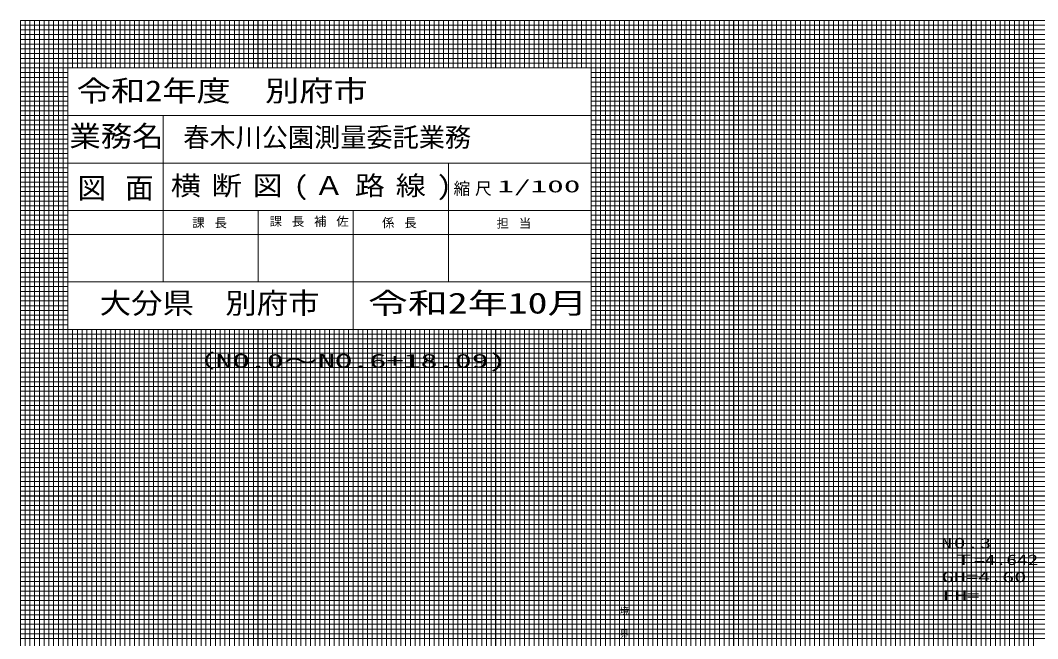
# Model space of a CAD drawing. Units: millimetres on the paper. Extents: x -400 to 400, y -1955 to 275.
# Drawn here: x -400.5 to -186.6, y 145 to 275 of the extents above; entities that cross this region are included whole.
import ezdxf
from ezdxf.enums import TextEntityAlignment as Align

# ---------------------------------------------------------------- set-up
doc = ezdxf.new("R2010")
doc.units = ezdxf.units.MM
doc.layers.add('0-0', color=7, linetype='Continuous')
doc.layers.add('0-2_レイヤ7', color=7, linetype='Continuous')
doc.layers.add('0-1_レイヤ1', color=7, linetype='Continuous', lineweight=13)
doc.styles.add('@ＭＳ ゴシック', font='')
doc.styles.add('ＭＳ ゴシック', font='')
doc.styles.get('@ＭＳ ゴシック').set_extended_font_data('@MS Gothic')
doc.styles.get('ＭＳ ゴシック').set_extended_font_data('MS Gothic')

# ---------------------------------------------------------------- blocks, each defined once
blk = doc.blocks.new('EVOBLK_2011051147_61')
at = {"layer": '0-1_レイヤ1'}
blk.add_lwpolyline([(20, 22), (820, 22), (820, 572), (20, 572)], close=True, dxfattribs=at)
blk = doc.blocks.new('EVOBLK_2011051147_62')
at = {"layer": '0-1_レイヤ1', "color": 131}
for p, q in [((21, 22), (21, 572)), ((22, 22), (22, 572)), ((23, 22), (23, 572)), ((24, 22), (24, 572)), ((25, 22), (25, 572)), ((26, 22), (26, 572)), ((27, 22), (27, 572)), ((28, 22), (28, 572)), ((29, 22), (29, 572)), ((31, 562), (31, 572)), ((32, 562), (32, 572)), ((33, 562), (33, 572)), ((34, 562), (34, 572)), ((35, 562), (35, 572)), ((36, 562), (36, 572)), ((37, 562), (37, 572)), ((38, 562), (38, 572)), ((39, 562), (39, 572)), ((41, 562), (41, 572)), ((42, 562), (42, 572)), ((43, 562), (43, 572)), ((44, 562), (44, 572)), ((45, 562), (45, 572)), ((46, 562), (46, 572)), ((47, 562), (47, 572)), ((48, 562), (48, 572)), ((49, 562), (49, 572)), ((51, 562), (51, 572)), ((52, 562), (52, 572)), ((53, 562), (53, 572)), ((54, 562), (54, 572)), ((55, 562), (55, 572)), ((56, 562), (56, 572)), ((57, 562), (57, 572)), ((58, 562), (58, 572)), ((59, 562), (59, 572)), ((61, 562), (61, 572)), ((62, 562), (62, 572)), ((63, 562), (63, 572)), ((64, 562), (64, 572)), ((65, 562), (65, 572)), ((66, 562), (66, 572)), ((67, 562), (67, 572)), ((68, 562), (68, 572)), ((69, 562), (69, 572)), ((71, 562), (71, 572)), ((72, 562), (72, 572)), ((73, 562), (73, 572)), ((74, 562), (74, 572)), ((75, 562), (75, 572)), ((76, 562), (76, 572)), ((77, 562), (77, 572)), ((78, 562), (78, 572)), ((79, 562), (79, 572)), ((81, 562), (81, 572)), ((82, 562), (82, 572)), ((83, 562), (83, 572)), ((84, 562), (84, 572)), ((85, 562), (85, 572)), ((86, 562), (86, 572)), ((87, 562), (87, 572)), ((88, 562), (88, 572)), ((89, 562), (89, 572)), ((91, 562), (91, 572)), ((92, 562), (92, 572)), ((93, 562), (93, 572)), ((94, 562), (94, 572)), ((95, 562), (95, 572)), ((96, 562), (96, 572)), ((97, 562), (97, 572)), ((98, 562), (98, 572)), ((99, 562), (99, 572)), ((101, 562), (101, 572)), ((102, 562), (102, 572)), ((103, 562), (103, 572)), ((104, 562), (104, 572)), ((105, 562), (105, 572)), ((106, 562), (106, 572)), ((107, 562), (107, 572)), ((108, 562), (108, 572)), ((109, 562), (109, 572)), ((111, 562), (111, 572)), ((112, 562), (112, 572)), ((113, 562), (113, 572)), ((114, 562), (114, 572)), ((115, 562), (115, 572)), ((116, 562), (116, 572)), ((117, 562), (117, 572)), ((118, 562), (118, 572)), ((119, 562), (119, 572)), ((121, 562), (121, 572)), ((122, 562), (122, 572)), ((123, 562), (123, 572)), ((124, 562), (124, 572)), ((125, 562), (125, 572)), ((126, 562), (126, 572)), ((127, 562), (127, 572)), ((128, 562), (128, 572)), ((129, 562), (129, 572)), ((131, 562), (131, 572)), ((132, 562), (132, 572)), ((133, 562), (133, 572)), ((134, 562), (134, 572)), ((135, 562), (135, 572)), ((136, 562), (136, 572)), ((137, 562), (137, 572)), ((138, 562), (138, 572)), ((139, 562), (139, 572)), ((141, 22), (141, 572)), ((142, 22), (142, 572)), ((143, 22), (143, 572)), ((144, 22), (144, 572)), ((145, 22), (145, 572)), ((146, 22), (146, 572)), ((147, 22), (147, 572)), ((148, 22), (148, 572)), ((149, 22), (149, 572)), ((151, 22), (151, 572)), ((152, 22), (152, 572)), ((153, 22), (153, 572)), ((154, 22), (154, 572)), ((155, 22), (155, 572)), ((156, 22), (156, 572)), ((157, 22), (157, 572)), ((158, 22), (158, 572)), ((159, 22), (159, 572)), ((161, 22), (161, 572)), ((162, 22), (162, 572)), ((163, 22), (163, 572)), ((164, 22), (164, 572)), ((165, 22), (165, 572)), ((166, 22), (166, 572)), ((167, 22), (167, 572)), ((168, 22), (168, 572)), ((169, 22), (169, 572)), ((171, 22), (171, 572)), ((172, 22), (172, 572)), ((173, 22), (173, 572)), ((174, 22), (174, 572)), ((175, 22), (175, 572)), ((176, 22), (176, 572)), ((177, 22), (177, 572)), ((178, 22), (178, 572)), ((179, 22), (179, 572)), ((181, 22), (181, 572)), ((182, 22), (182, 572)), ((183, 22), (183, 572)), ((184, 22), (184, 572)), ((185, 22), (185, 572)), ((186, 22), (186, 572)), ((187, 22), (187, 572)), ((188, 22), (188, 572)), ((189, 22), (189, 572)), ((191, 22), (191, 572)), ((192, 22), (192, 572)), ((193, 22), (193, 572)), ((194, 22), (194, 572)), ((195, 22), (195, 572)), ((196, 22), (196, 572)), ((197, 22), (197, 572)), ((198, 22), (198, 572)), ((199, 22), (199, 572)), ((201, 22), (201, 572)), ((202, 22), (202, 572)), ((203, 22), (203, 572)), ((204, 22), (204, 572)), ((205, 22), (205, 572)), ((206, 22), (206, 572)), ((207, 22), (207, 572)), ((208, 22), (208, 572)), ((209, 22), (209, 572)), ((211, 22), (211, 572)), ((212, 22), (212, 572)), ((213, 22), (213, 572)), ((214, 22), (214, 572)), ((215, 22), (215, 572)), ((216, 22), (216, 572)), ((217, 22), (217, 572)), ((218, 22), (218, 572)), ((219, 22), (219, 572)), ((221, 22), (221, 572)), ((222, 22), (222, 572)), ((223, 22), (223, 572)), ((224, 22), (224, 572)), ((225, 22), (225, 572)), ((226, 22), (226, 572)), ((227, 22), (227, 572)), ((228, 22), (228, 572)), ((229, 22), (229, 572)), ((231, 22), (231, 572)), ((232, 22), (232, 572)), ((233, 22), (233, 572)), ((20, 571), (820, 571)), ((20, 570), (820, 570)), ((20, 569), (820, 569)), ((20, 568), (820, 568)), ((20, 567), (820, 567)), ((20, 566), (820, 566)), ((20, 565), (820, 565)), ((20, 564), (820, 564)), ((20, 563), (820, 563)), ((20, 561), (30, 561)), ((140, 561), (820, 561)), ((20, 560), (30, 560)), ((20, 559), (30, 559)), ((140, 560), (820, 560)), ((140, 559), (820, 559)), ((20, 558), (30, 558)), ((20, 557), (30, 557)), ((140, 558), (820, 558)), ((140, 557), (820, 557)), ((20, 556), (30, 556)), ((20, 555), (30, 555)), ((20, 554), (30, 554)), ((140, 556), (820, 556)), ((140, 555), (820, 555)), ((140, 554), (820, 554)), ((20, 553), (30, 553)), ((140, 553), (820, 553)), ((20, 551), (30, 551)), ((20, 550), (30, 550)), ((140, 551), (820, 551)), ((140, 550), (820, 550)), ((20, 549), (30, 549)), ((20, 548), (30, 548)), ((140, 549), (820, 549)), ((140, 548), (820, 548)), ((20, 547), (30, 547)), ((20, 546), (30, 546)), ((140, 547), (820, 547)), ((140, 546), (820, 546)), ((20, 545), (30, 545)), ((20, 544), (30, 544)), ((140, 545), (820, 545)), ((140, 544), (820, 544)), ((20, 543), (30, 543)), ((140, 543), (820, 543)), ((20, 541), (30, 541)), ((20, 540), (30, 540)), ((140, 541), (820, 541)), ((140, 540), (820, 540)), ((20, 539), (30, 539)), ((20, 538), (30, 538)), ((20, 537), (30, 537)), ((140, 539), (820, 539)), ((140, 538), (820, 538)), ((140, 537), (820, 537)), ((20, 536), (30, 536)), ((20, 535), (30, 535)), ((140, 536), (820, 536)), ((140, 535), (820, 535)), ((20, 534), (30, 534)), ((20, 533), (30, 533)), ((140, 534), (820, 534)), ((140, 533), (820, 533)), ((20, 531), (30, 531)), ((140, 531), (820, 531)), ((20, 530), (30, 530)), ((20, 529), (30, 529)), ((140, 530), (820, 530)), ((140, 529), (820, 529)), ((20, 528), (30, 528)), ((20, 527), (30, 527)), ((140, 528), (820, 528)), ((140, 527), (820, 527)), ((20, 526), (30, 526)), ((20, 525), (30, 525)), ((140, 526), (820, 526)), ((140, 525), (820, 525)), ((20, 524), (30, 524)), ((20, 523), (30, 523)), ((140, 524), (820, 524)), ((140, 523), (820, 523)), ((20, 521), (30, 521)), ((20, 520), (30, 520)), ((140, 521), (820, 521)), ((140, 520), (820, 520)), ((20, 519), (30, 519)), ((20, 518), (30, 518)), ((140, 519), (820, 519)), ((140, 518), (820, 518)), ((20, 517), (30, 517)), ((20, 516), (30, 516)), ((140, 517), (820, 517)), ((140, 516), (820, 516)), ((20, 515), (30, 515)), ((20, 514), (30, 514)), ((140, 515), (820, 515)), ((140, 514), (820, 514)), ((20, 513), (30, 513)), ((140, 513), (820, 513)), ((20, 511), (30, 511)), ((20, 510), (30, 510)), ((140, 511), (820, 511)), ((140, 510), (820, 510)), ((20, 509), (30, 509)), ((20, 508), (30, 508)), ((20, 507), (30, 507)), ((31, 22), (31, 507)), ((32, 22), (32, 507)), ((33, 22), (33, 507)), ((34, 22), (34, 507)), ((35, 22), (35, 507)), ((36, 22), (36, 507)), ((37, 22), (37, 507)), ((38, 22), (38, 507)), ((39, 22), (39, 507)), ((41, 22), (41, 507)), ((42, 22), (42, 507)), ((43, 22), (43, 507)), ((44, 22), (44, 507)), ((45, 22), (45, 507)), ((46, 22), (46, 507)), ((47, 22), (47, 507)), ((48, 22), (48, 507)), ((49, 22), (49, 507)), ((51, 22), (51, 507)), ((52, 22), (52, 507)), ((53, 22), (53, 507)), ((54, 22), (54, 507)), ((55, 22), (55, 507)), ((56, 22), (56, 507)), ((57, 22), (57, 507)), ((58, 22), (58, 507)), ((59, 22), (59, 507)), ((61, 22), (61, 507)), ((62, 22), (62, 507)), ((63, 22), (63, 507)), ((64, 22), (64, 507)), ((65, 22), (65, 507)), ((66, 22), (66, 507)), ((67, 22), (67, 507)), ((68, 22), (68, 507)), ((69, 22), (69, 507)), ((71, 22), (71, 507)), ((72, 22), (72, 507)), ((73, 22), (73, 507)), ((74, 22), (74, 507)), ((75, 22), (75, 507)), ((76, 22), (76, 507)), ((77, 22), (77, 507)), ((78, 22), (78, 507)), ((79, 22), (79, 507)), ((81, 22), (81, 507)), ((82, 22), (82, 507)), ((83, 22), (83, 507)), ((84, 22), (84, 507)), ((85, 22), (85, 507)), ((86, 22), (86, 507)), ((87, 22), (87, 507)), ((88, 22), (88, 507)), ((89, 22), (89, 507)), ((91, 22), (91, 507)), ((92, 22), (92, 507)), ((93, 22), (93, 507)), ((94, 22), (94, 507)), ((95, 22), (95, 507)), ((96, 22), (96, 507)), ((97, 22), (97, 507)), ((98, 22), (98, 507)), ((99, 22), (99, 507)), ((101, 22), (101, 507)), ((102, 22), (102, 507)), ((103, 22), (103, 507)), ((104, 22), (104, 507)), ((105, 22), (105, 507)), ((106, 22), (106, 507)), ((107, 22), (107, 507)), ((108, 22), (108, 507)), ((109, 22), (109, 507)), ((111, 22), (111, 507)), ((112, 22), (112, 507)), ((113, 22), (113, 507)), ((114, 22), (114, 507)), ((115, 22), (115, 507)), ((116, 22), (116, 507)), ((117, 22), (117, 507)), ((118, 22), (118, 507)), ((119, 22), (119, 507)), ((121, 22), (121, 507)), ((122, 22), (122, 507)), ((123, 22), (123, 507)), ((124, 22), (124, 507)), ((125, 22), (125, 507)), ((126, 22), (126, 507)), ((127, 22), (127, 507)), ((128, 22), (128, 507)), ((129, 22), (129, 507)), ((131, 22), (131, 507)), ((132, 22), (132, 507)), ((133, 22), (133, 507)), ((134, 22), (134, 507)), ((135, 22), (135, 507)), ((136, 22), (136, 507)), ((137, 22), (137, 507)), ((138, 22), (138, 507)), ((139, 22), (139, 507)), ((140, 509), (820, 509)), ((140, 508), (820, 508)), ((140, 507), (820, 507)), ((20, 506), (820, 506)), ((20, 505), (820, 505)), ((20, 504), (820, 504)), ((20, 503), (820, 503)), ((20, 501), (820, 501)), ((20, 500), (820, 500)), ((20, 499), (820, 499)), ((20, 498), (820, 498)), ((20, 497), (820, 497)), ((20, 496), (820, 496)), ((20, 495), (820, 495)), ((20, 494), (820, 494)), ((20, 493), (820, 493)), ((20, 491), (820, 491)), ((20, 490), (820, 490)), ((20, 489), (820, 489)), ((20, 488), (820, 488)), ((20, 487), (820, 487)), ((20, 486), (820, 486)), ((20, 485), (820, 485)), ((20, 484), (820, 484)), ((20, 483), (820, 483)), ((20, 481), (820, 481)), ((20, 480), (820, 480)), ((20, 479), (820, 479)), ((20, 478), (820, 478)), ((20, 477), (820, 477)), ((20, 476), (820, 476)), ((20, 475), (820, 475)), ((20, 474), (820, 474)), ((20, 473), (820, 473)), ((20, 471), (820, 471)), ((20, 470), (820, 470)), ((20, 469), (820, 469)), ((20, 468), (820, 468)), ((20, 467), (820, 467)), ((20, 466), (820, 466)), ((20, 465), (820, 465)), ((20, 464), (820, 464)), ((20, 463), (820, 463)), ((20, 461), (820, 461)), ((20, 460), (820, 460)), ((20, 459), (820, 459)), ((20, 458), (820, 458)), ((20, 457), (820, 457)), ((20, 456), (820, 456)), ((20, 455), (820, 455)), ((20, 454), (820, 454)), ((20, 453), (820, 453)), ((20, 451), (820, 451)), ((20, 450), (820, 450)), ((20, 449), (820, 449)), ((20, 448), (820, 448)), ((20, 447), (820, 447)), ((20, 446), (820, 446)), ((20, 445), (820, 445)), ((20, 444), (820, 444)), ((20, 443), (820, 443))]:
    blk.add_line(p, q, dxfattribs=at)
at = {"layer": '0-1_レイヤ1', "color": 131, "lineweight": 18}
for p, q in [((30, 562), (30, 572)), ((40, 562), (40, 572)), ((50, 562), (50, 572)), ((60, 562), (60, 572)), ((80, 562), (80, 572)), ((90, 562), (90, 572)), ((100, 562), (100, 572)), ((110, 562), (110, 572)), ((130, 562), (130, 572)), ((140, 562), (140, 572)), ((150, 22), (150, 572)), ((160, 22), (160, 572)), ((180, 22), (180, 572)), ((190, 22), (190, 572)), ((200, 22), (200, 572)), ((210, 22), (210, 572)), ((230, 22), (230, 572)), ((20, 562), (30, 562)), ((140, 562), (820, 562)), ((20, 552), (30, 552)), ((140, 552), (820, 552)), ((20, 542), (30, 542)), ((140, 542), (820, 542)), ((20, 532), (30, 532)), ((140, 532), (820, 532)), ((20, 512), (30, 512)), ((140, 512), (820, 512)), ((30, 22), (30, 507)), ((40, 22), (40, 507)), ((50, 22), (50, 507)), ((60, 22), (60, 507)), ((80, 22), (80, 507)), ((90, 22), (90, 507)), ((100, 22), (100, 507)), ((110, 22), (110, 507)), ((130, 22), (130, 507)), ((140, 22), (140, 507)), ((20, 502), (820, 502)), ((20, 492), (820, 492)), ((20, 482), (820, 482)), ((20, 462), (820, 462)), ((20, 452), (820, 452)), ((20, 442), (820, 442))]:
    blk.add_line(p, q, dxfattribs=at)
at = {"layer": '0-1_レイヤ1', "color": 4, "lineweight": 25}
for p, q in [((70, 562), (70, 572)), ((120, 562), (120, 572)), ((170, 22), (170, 572)), ((220, 22), (220, 572)), ((20, 522), (30, 522)), ((140, 522), (820, 522)), ((70, 22), (70, 507)), ((120, 22), (120, 507)), ((20, 472), (820, 472))]:
    blk.add_line(p, q, dxfattribs=at)
blk = doc.blocks.new('EVOBLK_2011051147_0')
at = {"layer": '0-1_レイヤ1'}
for p, q in [((44287000, 34362000), (44287000, 34356500)), ((44287000, 34362000), (44298000, 34362000)), ((44298000, 34362000), (44298000, 34356500)), ((44287000, 34361000), (44298000, 34361000)), ((44289000, 34361000), (44289000, 34357500)), ((44287000, 34360000), (44298000, 34360000)), ((44295000, 34360000), (44295000, 34357500)), ((44287000, 34359000), (44298000, 34359000)), ((44291000, 34359000), (44291000, 34357500)), ((44293000, 34359000), (44293000, 34357500)), ((44287000, 34358500), (44298000, 34358500)), ((44287000, 34357500), (44298000, 34357500)), ((44293000, 34357534.6), (44293000, 34356500)), ((44287000, 34356500), (44298000, 34356500))]:
    blk.add_line(p, q, dxfattribs=at)
at = {"layer": '0-1_レイヤ1', "style": 'ＭＳ ゴシック'}
for s, height, width, p in [('業務名', 439.9, 1.1, (44287030.6, 34360212.3)), ('1/100', 256.6, 2, (44296029.8, 34359305.2)), ('大分県\u3000別府市', 439.9, 1.1, (44287668.7, 34356702.6))]:
    blk.add_text(s, height=height, dxfattribs=dict(at, width=width)).set_placement(p, align=Align.BOTTOM_LEFT)
at = {"layer": '0-1_レイヤ1', "attachment_point": 7, "style": 'ＭＳ ゴシック'}
for s, insert, char_height in [('\\T1.67;図面', (44287202.4, 34359206), 439.9), ('\\T1.36;\\W1.15;横断図(Ａ路線)', (44289163.4, 34359216.6), 403.2), ('\\T1.29;縮尺', (44295108.7, 34359305.2), 256.6), ('\\T1.8;課長', (44289614.7, 34358627.2), 190.6), ('\\T1.8;課長補佐', (44291240.4, 34358656.8), 190.6), ('\\T1.8;係長', (44293605.1, 34358627.2), 190.6), ('\\T1.8;担当', (44296013.3, 34358617), 190.6)]:
    blk.add_mtext(s, dxfattribs=dict(at, insert=insert, char_height=char_height))
blk = doc.blocks.new('EVOBLK_2011051147_41')
at = {"layer": '0-1_レイヤ1', "style": 'ＭＳ ゴシック'}
for s, width, p in [('Ｔ=4.642', 1.5, (44305606.7, 34351480.8)), ('GH=4.60', 1.7, (44305371.9, 34351121.5)), ('FH=', 1.75, (44305380.4, 34350729.7))]:
    blk.add_text(s, height=219.9, dxfattribs=dict(at, width=width)).set_placement(p, align=Align.BOTTOM_LEFT)
at = {"layer": '0-1_レイヤ1', "insert": (44305363.4, 34351893.5), "char_height": 219.9, "attachment_point": 7, "style": 'ＭＳ ゴシック'}
blk.add_mtext('\\T1.22;\\W1.5;NO.3', dxfattribs=at)
at = {"layer": '0-1_レイヤ1', "insert": (44298613.1, 34350677.7), "char_height": 134.4, "attachment_point": 7, "rotation": 270, "style": '@ＭＳ ゴシック'}
blk.add_mtext('\\T1.27;境\u3000界', dxfattribs=at)
blk = doc.blocks.new('測量図')
at = {"layer": '0-0'}
for name in ['EVOBLK_2011051147_0', 'EVOBLK_2011051147_41']:
    blk.add_blockref(name, (0, 0), dxfattribs=at)
at = {"layer": '0-1_レイヤ1', "style": 'ＭＳ ゴシック', "width": 1.8}
blk.add_text('（NO.0～NO.6+18.09)', height=293.3, dxfattribs=at).set_placement((44289382.1, 34355605.8), align=Align.BOTTOM_LEFT)
at = {"layer": '0-2_レイヤ7', "style": 'ＭＳ ゴシック'}
for s, width, p in [('令和2年度\u3000別府市', 1.2, (44287184.6, 34361167.2)), ('令和2年10月', 1.4, (44293307.6, 34356702.6))]:
    blk.add_text(s, height=439.9, dxfattribs=dict(at, width=width)).set_placement(p, align=Align.BOTTOM_LEFT)
blk.add_text('春木川公園測量委託業務', height=403.2, dxfattribs=at).set_placement((44289427.2, 34360218.5), align=Align.BOTTOM_LEFT)

msp = doc.modelspace()

# ---------------------------------------------------------------- block references
at = {"layer": '0-0'}
for name in ['EVOBLK_2011051147_61', 'EVOBLK_2011051147_62']:
    msp.add_blockref(name, (-420.5, -297), dxfattribs=at)
at = {"layer": '0-0', "xscale": 0.01, "yscale": 0.01}
msp.add_blockref('測量図', (-443260.5, -343355), dxfattribs=at)

doc.saveas('drawing.dxf')
